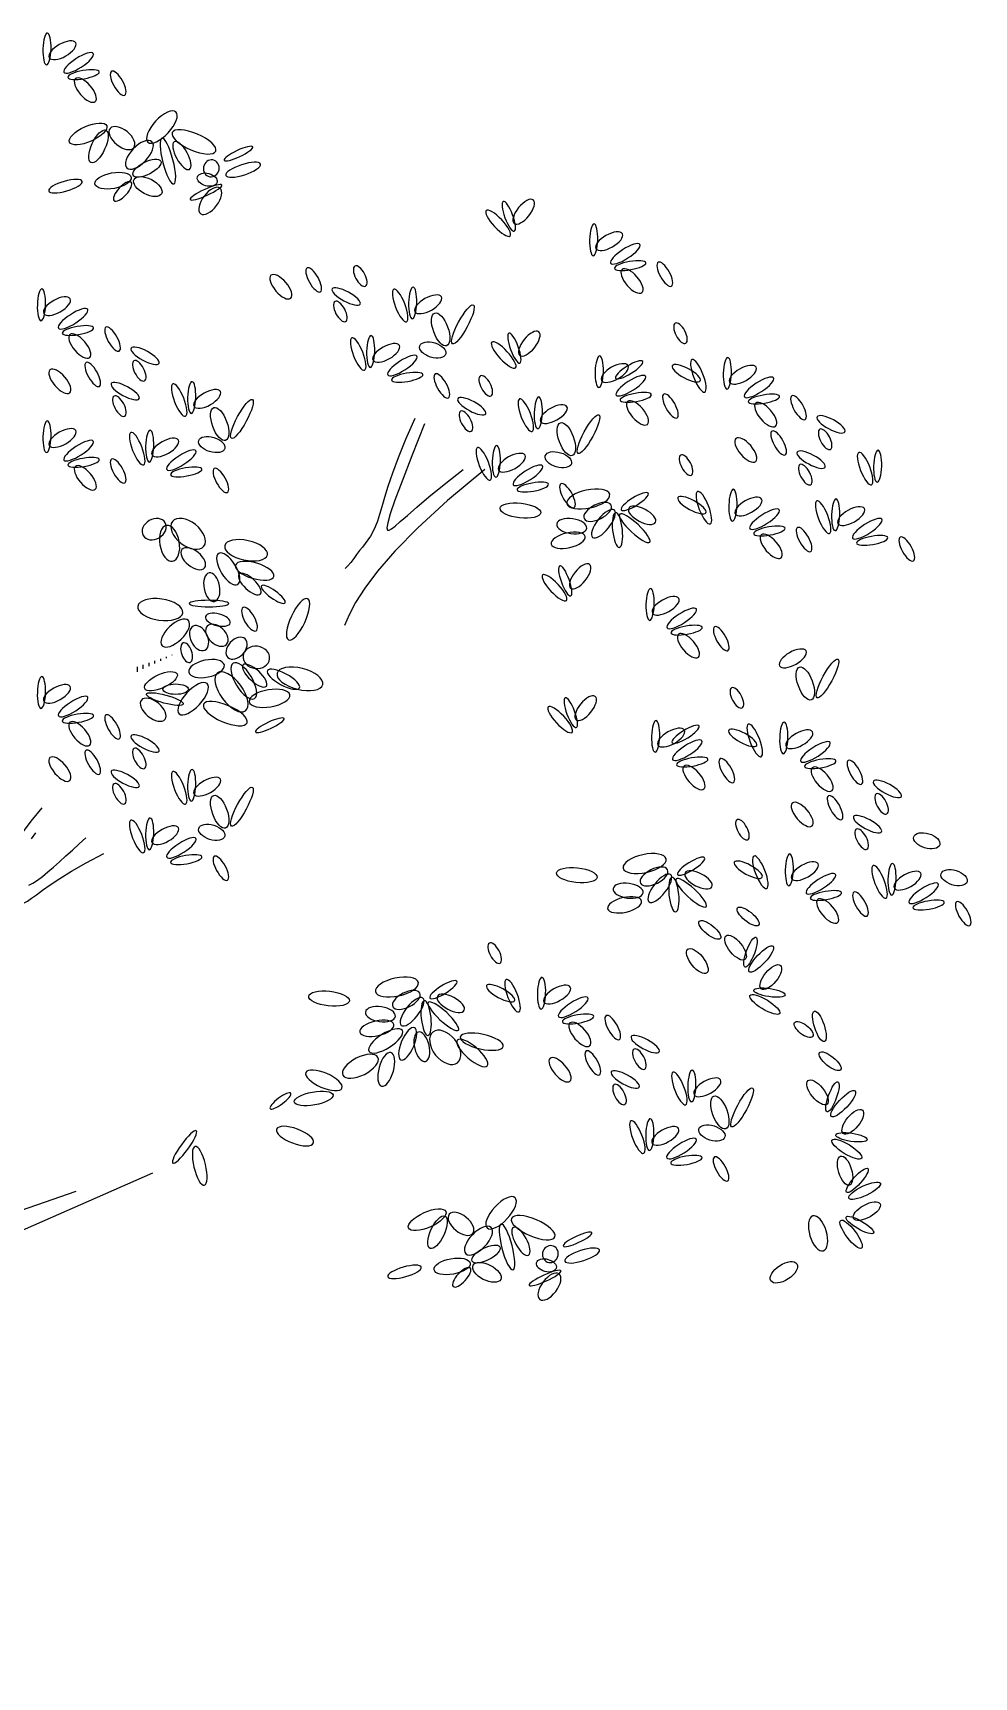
# Model space of a CAD drawing. Header units: millimetres. Extents: x 2056 to 4470, y 1400 to 3101.
# Drawn here: x 2109.468 to 2112.124, y 1410.388 to 1415.026 of the extents above; entities that cross this region are included whole.
import ezdxf

# ---------------------------------------------------------------- set-up
doc = ezdxf.new("R2010")
doc.units = ezdxf.units.MM
doc.layers.add('A-LDSP-TREE', color=74, linetype='Continuous')

# ---------------------------------------------------------------- blocks, each defined once
blk = doc.blocks.new('E4', base_point=(655.182746, 222.149869))
blk.add_circle((656.700527, 222.149869), 1.51778)
blk = doc.blocks.new('TROPI')
for p, q in [((-2.0799, 8.6579), (-2.0799, 8.6604)), ((-2.0564, 8.6469), (-2.0564, 8.6523)), ((-2.033, 8.6359), (-2.033, 8.6441)), ((-2.0096, 8.6249), (-2.0096, 8.636)), ((-1.9861, 8.6139), (-1.9861, 8.6279)), ((-1.9627, 8.6029), (-1.9627, 8.6198)), ((-1.9392, 8.5919), (-1.9392, 8.6118)), ((-0.8238, 6.1966), (-1.6927, 6.4984))]:
    blk.add_line(p, q)
for points in [[(-3.0572, 9.6125), (-3.0199, 9.5275), (-2.9902, 9.4543), (-2.967, 9.3917), (-2.9491, 9.3387), (-2.9353, 9.294), (-2.9244, 9.2564), (-2.9153, 9.2249), (-2.9067, 9.1983), (-2.8978, 9.1755), (-2.8883, 9.1558), (-2.8783, 9.1384), (-2.8678, 9.1228), (-2.857, 9.1083), (-2.8458, 9.0942), (-2.8344, 9.0798), (-2.8227, 9.0646), (-2.8109, 9.0482), (-2.7991, 9.0321), (-2.7877, 9.0182), (-2.7768, 9.0083)], [(-3.0966, 9.5913), (-3.045, 9.4612), (-3.0057, 9.3595), (-2.9773, 9.2831), (-2.9586, 9.2285), (-2.9482, 9.1924), (-2.9448, 9.1715), (-2.947, 9.1625), (-2.9534, 9.1621), (-2.9634, 9.1675), (-2.9779, 9.1789), (-2.9986, 9.1967), (-3.0272, 9.2218), (-3.0651, 9.2547), (-3.1142, 9.2961), (-3.1759, 9.3467), (-3.252, 9.407)], [(-3.3393, 9.407), (-3.1887, 9.2813), (-3.0691, 9.1721), (-2.9763, 9.078), (-2.9064, 8.9975), (-2.8553, 8.9288), (-2.8189, 8.8705), (-2.7931, 8.8209), (-2.7739, 8.7786)], [(-1.391, 8.0838), (-1.3863, 8.0311), (-1.3832, 7.9838), (-1.3815, 7.9423), (-1.3811, 7.9067), (-1.3819, 7.8775), (-1.3839, 7.8549), (-1.387, 7.8393), (-1.391, 7.831), (-1.3962, 7.8303), (-1.4034, 7.8372), (-1.4139, 7.8518), (-1.4288, 7.8743), (-1.4493, 7.9046), (-1.4765, 7.943), (-1.5116, 7.9894), (-1.5557, 8.0439)], [(-1.528, 7.9432), (-1.5112, 7.919)], [(-1.5019, 7.7311), (-1.5181, 7.74), (-1.5363, 7.7522), (-1.5563, 7.7672), (-1.5779, 7.7849), (-1.601, 7.8048), (-1.6253, 7.8264), (-1.6507, 7.8494), (-1.6771, 7.8734), (-1.7041, 7.8979), (-1.7317, 7.9225)], [(-1.2384, 7.4458), (-1.2767, 7.4918), (-1.3134, 7.5337), (-1.3465, 7.569), (-1.3747, 7.5963), (-1.3985, 7.6163), (-1.4187, 7.6305), (-1.4361, 7.6404), (-1.4516, 7.6477), (-1.4662, 7.6536), (-1.4805, 7.6598), (-1.4957, 7.6678), (-1.5125, 7.6787), (-1.5324, 7.6931), (-1.557, 7.711), (-1.5878, 7.7326), (-1.6263, 7.7581), (-1.674, 7.7876), (-1.7325, 7.8212), (-1.8034, 7.8592)], [(-1.9994, 6.5705), (-0.8493, 6.0658), (-0.6101, 5.8475), (-0.4246, 5.6593), (-0.2286, 5.5052), (0.5684, 4.5404)]]:
    blk.add_lwpolyline(points)
at = {"zscale": 0.01988043750000001}
for p, xscale, yscale, rotation in [((-1.5841, 11.0663), 0.04023218053181252, 0.01740261929175001, 150.6767441378817), ((-1.5729, 11.0375), 0.04224378260025002, 0.01087664699756251, 91.61601113788166), ((-1.6432, 11.0073), 0.04626700661756251, 0.01305196446881251, 147.2117459187653), ((-1.835, 11.0114), 0.03620895651450001, 0.0130519644688125, 240.976609999998), ((-1.6893, 10.9818), 0.04023218053181252, 0.01740261929175001, 229.1334349187653), ((-1.6589, 10.9869), 0.04224378260025002, 0.0108766469975625, 170.0727019187653), ((-2.0943, 10.8478), 0.05471577506587501, 0.02262342098362501, 312.760735999998), ((-1.829, 10.7812), 0.04055404481493752, 0.02192730746456251, 219.0434519999981), ((-1.8154, 10.7922), -0.05407204649962506, 0.02070913365675002, 156.1360859999993), ((-2.0798, 10.7643), 0.06276220322006253, 0.02262342098362501, 203.1479289999974), ((-2.0879, 10.7277), 0.0418414621865625, 0.01566236531475, 241.3462139999981), ((-2.038, 10.7417), 0.06276220322006253, 0.01392211133775, 255.4213519999981), ((-1.9978, 10.7277), 0.04827862856643751, 0.02262342098362501, 313.698259999998), ((-1.8121, 10.7739), -0.04731305559750001, 0.01827276616068751, 114.8143589999981), ((-2.289, 10.6529), 0.0418414621865625, 0.008701309645875, 154.8921570000015), ((-1.9218, 10.5923), -0.04119775350075001, 0.01670652565312501, 332.876836999998), ((-2.2955, 10.592), 0.04827862856643751, 0.01392211133775, 162.0260979999981), ((-2.2681, 10.6146), 0.02092074103350001, 0.02262342098362502, 10.60101199999804), ((-2.2604, 10.5642), -0.02703602324981252, 0.01670652565312501, 195.1280949999981), ((-1.9257, 10.5756), -0.04119775350075003, 0.02088314712618751, 27.34733799999807), ((-1.9141, 10.584), -0.04892233725224998, 0.0208831471261875, 169.7831949999981), ((-2.272, 10.5405), 0.04248519075281251, 0.02088314712618751, 307.111289999998), ((-2.2797, 10.553), 0.04634748262856252, 0.008353262826562504, 335.51923), ((-1.9141, 10.5645), 0.03347316974925003, 0.01252988429962501, 312.760735999998), ((-1.7166, 10.5679), 0.04626700661756251, 0.01305196446881251, 344.0639381608799), ((-3.4579, 10.3979), 0.04023218053181252, 0.01740261929175001, 128.8906472191145), ((-3.4583, 10.367), 0.04224378260025002, 0.01087664699756251, 69.8299142191145), ((-3.4411, 10.3479), 0.04626700661756251, 0.01305196446881251, 46.96895821911455), ((-3.7875, 10.2968), 0.04023218053181252, 0.01740261929175001, 150.6767441378817), ((-3.7764, 10.268), 0.04224378260025002, 0.01087664699756251, 91.61601113788166), ((-3.8467, 10.2377), 0.04626700661756251, 0.01305196446881251, 147.2117459187653), ((-4.0385, 10.2419), 0.03620895651450001, 0.0130519644688125, 240.976609999998), ((-3.8928, 10.2123), 0.04023218053181252, 0.01740261929175001, 229.1334349187653), ((-3.8624, 10.2174), 0.04224378260025002, 0.0108766469975625, 170.0727019187653), ((-2.8159, 10.2265), 0.03017413042875001, 0.01305196446881251, 242.1470529999981), ((-2.6231, 10.219), 0.03620895651450001, 0.0130519644688125, 240.976609999998), ((-2.4774, 10.1893), 0.04023218053181252, 0.01740261929175001, 229.1334349187653), ((-3.0469, 10.0137), 0.04224378260025002, 0.01087664699756251, 91.61601113788166), ((-3.0238, 10.0023), 0.04626700661756251, 0.0130519644688125, 68.75505513788173), ((-2.7242, 10.1344), 0.04224378260025002, 0.01305196446881251, 208.399807999998), ((-3.2092, 9.9137), -0.05833665878906251, 0.0130519644688125, 298.3434654556696), ((-3.058, 10.0425), 0.04023218053181252, 0.01740261929175001, 150.6767441378817), ((-2.7357, 10.0841), 0.03017413042875001, 0.01305196446881251, 242.1470529999981), ((-1.5616, 10.0351), 0.04023218053181252, 0.01740261929175001, 150.6767441378817), ((-1.5505, 10.0063), 0.04224378260025002, 0.01087664699756251, 91.61601113788166), ((-4.1068, 9.9962), 0.03017413042875001, 0.01305196446881251, 242.1470529999981), ((-3.1856, 9.9053), -0.04626700661756253, 0.01957795664343752, 250.0359484556697), ((-1.6207, 9.976), 0.04626700661756251, 0.01305196446881251, 147.2117459187653), ((-3.4804, 9.8666), 0.04023218053181252, 0.01740261929175001, 128.8906472191145), ((-3.4807, 9.8358), 0.04224378260025002, 0.01087664699756251, 69.8299142191145), ((-2.8776, 9.8179), 0.04224378260025002, 0.01087664699756251, 91.61601113788166), ((-2.8546, 9.8065), 0.04626700661756251, 0.0130519644688125, 68.75505513788173), ((-1.8125, 9.9802), 0.03620895651450001, 0.0130519644688125, 240.976609999998), ((-1.6669, 9.9505), 0.04023218053181252, 0.01740261929175001, 229.1334349187653), ((-1.6364, 9.9557), 0.04224378260025002, 0.0108766469975625, 170.0727019187653), ((-3.4635, 9.8167), 0.04626700661756251, 0.01305196446881251, 46.96895821911455), ((-3.1821, 9.8723), -0.03620895651450001, 0.01957795664343751, 197.0074304556697), ((-2.9479, 9.7876), 0.04626700661756251, 0.01305196446881251, 147.2117459187653), ((-2.8888, 9.8467), 0.04023218053181252, 0.01740261929175001, 150.6767441378817), ((-1.9136, 9.8956), 0.04224378260025002, 0.01305196446881251, 208.399807999998), ((-4.3263, 9.7588), 0.04023218053181252, 0.01740261929175001, 150.6767441378817), ((-4.3152, 9.73), 0.04224378260025002, 0.01087664699756251, 91.61601113788166), ((-4.2256, 9.7187), 0.04626700661756251, 0.0130519644688125, 68.75505513788173), ((-4.0952, 9.8249), 0.04224378260025002, 0.01305196446881251, 208.399807999998), ((-3.8667, 9.7749), 0.04224378260025002, 0.01087664699756251, 148.2866049999981), ((-3.81, 9.7656), 0.04023218053181252, 0.01740261929175001, 150.6767441378817), ((-3.7989, 9.7368), 0.04224378260025002, 0.01087664699756251, 91.61601113788166), ((-1.9252, 9.8453), 0.03017413042875001, 0.01305196446881251, 242.1470529999981), ((-1.7324, 9.8378), 0.03620895651450001, 0.0130519644688125, 240.976609999998), ((-1.5867, 9.8081), 0.04023218053181252, 0.01740261929175001, 229.1334349187653), ((-4.3855, 9.6997), 0.04626700661756251, 0.01305196446881251, 147.2117459187653), ((-3.8691, 9.7065), 0.04626700661756251, 0.01305196446881251, 147.2117459187653), ((-3.3221, 9.7842), 0.03017413042875001, 0.01305196446881251, 242.1470529999981), ((-3.1397, 9.7917), 0.03620895651450001, 0.0130519644688125, 240.976609999998), ((-2.9636, 9.7672), 0.04224378260025002, 0.0108766469975625, 170.0727019187653), ((-2.1673, 9.6613), 0.04023218053181252, 0.01740261929175001, 150.6767441378817), ((-2.1562, 9.6325), 0.04224378260025002, 0.01087664699756251, 91.61601113788166), ((-2.1331, 9.6212), 0.04626700661756251, 0.0130519644688125, 68.75505513788173), ((-1.8335, 9.7532), 0.04224378260025002, 0.01305196446881251, 208.399807999998), ((-4.5773, 9.7039), 0.03620895651450001, 0.0130519644688125, 240.976609999998), ((-4.4316, 9.6742), 0.04023218053181252, 0.01740261929175001, 229.1334349187653), ((-4.4012, 9.6794), 0.04224378260025002, 0.0108766469975625, 170.0727019187653), ((-4.0609, 9.7107), 0.03620895651450001, 0.0130519644688125, 240.976609999998), ((-3.9152, 9.681), 0.04023218053181252, 0.01740261929175001, 229.1334349187653), ((-3.8848, 9.6862), 0.04224378260025002, 0.0108766469975625, 170.0727019187653), ((-3.5642, 9.6001), 0.04023218053181252, 0.01740261929175001, 150.6767441378817), ((-3.5531, 9.5713), 0.04224378260025002, 0.01087664699756251, 91.61601113788166), ((-3.5301, 9.56), 0.04626700661756251, 0.0130519644688125, 68.75505513788173), ((-3.2304, 9.6921), 0.04224378260025002, 0.01305196446881251, 208.399807999998), ((-2.3185, 9.5325), -0.05833665878906251, 0.0130519644688125, 298.3434654556696), ((-1.845, 9.7029), 0.03017413042875001, 0.01305196446881251, 242.1470529999981), ((-4.6784, 9.6193), 0.04224378260025002, 0.01305196446881251, 208.399807999998), ((-3.7154, 9.4714), -0.05833665878906251, 0.0130519644688125, 298.3434654556696), ((-3.242, 9.6418), 0.03017413042875001, 0.01305196446881251, 242.1470529999981), ((-2.2949, 9.5241), -0.04626700661756253, 0.01957795664343752, 250.0359484556697), ((-4.6899, 9.569), 0.03017413042875001, 0.01305196446881251, 242.1470529999981), ((-4.4971, 9.5615), 0.03620895651450001, 0.0130519644688125, 240.976609999998), ((-4.3514, 9.5318), 0.04023218053181252, 0.01740261929175001, 229.1334349187653), ((-3.6919, 9.463), -0.04626700661756253, 0.01957795664343752, 250.0359484556697), ((-2.2914, 9.4911), -0.03620895651450001, 0.01957795664343751, 197.0074304556697), ((-1.9981, 9.4655), 0.04023218053181252, 0.01740261929175001, 150.6767441378817), ((-1.9869, 9.4367), 0.04224378260025002, 0.01087664699756251, 91.61601113788166), ((-1.9639, 9.4253), 0.04626700661756251, 0.0130519644688125, 68.75505513788173), ((-1.5841, 9.5038), 0.04023218053181252, 0.01740261929175001, 150.6767441378817), ((-1.5729, 9.475), 0.04224378260025002, 0.01087664699756251, 91.61601113788166), ((-4.9209, 9.3562), 0.04224378260025002, 0.01087664699756251, 91.61601113788166), ((-4.8978, 9.3449), 0.04626700661756251, 0.01305196446881251, 68.7550551378818), ((-4.5982, 9.4769), 0.04224378260025002, 0.01305196446881251, 208.399807999998), ((-3.6884, 9.43), -0.03620895651450001, 0.01957795664343751, 197.0074304556697), ((-3.395, 9.4043), 0.04023218053181252, 0.01740261929175001, 150.6767441378817), ((-3.3839, 9.3755), 0.04224378260025002, 0.01087664699756251, 91.61601113788166), ((-3.3608, 9.3642), 0.04626700661756251, 0.0130519644688125, 68.75505513788173), ((-2.0572, 9.4064), 0.04626700661756251, 0.01305196446881251, 147.2117459187653), ((-1.6432, 9.4448), 0.04626700661756251, 0.01305196446881251, 147.2117459187653), ((-4.6098, 9.4266), 0.03017413042875001, 0.01305196446881251, 242.1470529999981), ((-4.1292, 9.465), 0.03017413042875001, 0.01305196446881251, 242.1470529999981), ((-3.4541, 9.3452), 0.04626700661756251, 0.01305196446881251, 147.2117459187653), ((-2.249, 9.4105), 0.03620895651450001, 0.0130519644688125, 240.976609999998), ((-2.0729, 9.386), 0.04224378260025002, 0.0108766469975625, 170.0727019187653), ((-1.835, 9.4489), 0.03620895651450001, 0.0130519644688125, 240.976609999998), ((-1.6893, 9.4193), 0.04023218053181252, 0.01740261929175001, 229.1334349187653), ((-1.6589, 9.4244), 0.04224378260025002, 0.0108766469975625, 170.0727019187653), ((-3.6459, 9.3494), 0.03620895651450001, 0.0130519644688125, 240.976609999998), ((-3.4698, 9.3249), 0.04224378260025002, 0.0108766469975625, 170.0727019187653), ((-4.7517, 9.1604), 0.04224378260025002, 0.01087664699756251, 91.61601113788166), ((-4.7286, 9.1491), 0.04626700661756251, 0.0130519644688125, 68.75505513788173), ((-4.3488, 9.2275), 0.04023218053181252, 0.01740261929175001, 150.6767441378817), ((-4.3377, 9.1988), 0.04224378260025002, 0.01087664699756251, 91.61601113788166), ((-4.248, 9.1874), 0.04626700661756251, 0.0130519644688125, 68.75505513788173), ((-4.1176, 9.2936), 0.04224378260025002, 0.01305196446881251, 208.399807999998), ((-3.8891, 9.2437), 0.04224378260025002, 0.01087664699756251, 148.2866049999981), ((-3.8489, 9.2632), 0.04023218053181252, 0.01957795664343752, 333.4761320000096), ((-3.8428, 9.3067), 0.05833665878906252, 0.02392861146637501, 347.7961789999981), ((-3.401, 9.2503), -0.05431345465218752, 0.01957795664343751, 6.309894999998103), ((-4.8219, 9.1301), 0.04626700661756251, 0.01305196446881251, 147.2117459187653), ((-4.7628, 9.1892), 0.04023218053181252, 0.01740261929175001, 150.6767441378817), ((-4.4079, 9.1685), 0.04626700661756251, 0.01305196446881251, 147.2117459187653), ((-3.9193, 9.2502), 0.04023218053181251, 0.01740261929175, 207.3473379999981), ((-3.8831, 9.2263), 0.05431345465218752, 0.0130519644688125, 222.827540999998), ((-3.867, 9.2328), 0.04626700661756251, 0.01305196446881251, 264.1335219999981), ((-3.8609, 9.2437), 0.04626700661756251, 0.01740261929175, 308.1683149999981), ((-3.7503, 9.1697), 0.04023218053181251, 0.01957795664343751, 8.204645999998085), ((-2.0803, 9.1972), 0.05310647353068751, 0.0313247306295, 218.1837589999981), ((-2.0513, 9.192), 0.03379503403237501, 0.02610394881806251, 330.026235999998), ((-5.0137, 9.1343), 0.03620895651450001, 0.0130519644688125, 240.976609999998), ((-4.8376, 9.1098), 0.04224378260025002, 0.0108766469975625, 170.0727019187653), ((-4.5997, 9.1726), 0.03620895651450001, 0.0130519644688125, 240.976609999998), ((-4.454, 9.143), 0.04023218053181252, 0.01740261929175001, 229.1334349187653), ((-4.4236, 9.1481), 0.04224378260025002, 0.0108766469975625, 170.0727019187653), ((-3.7443, 9.1371), 0.0462670066175625, 0.01957795664343751, 347.246730999998), ((-2.0562, 9.1815), 0.04827862856643751, 0.02610394881806251, 260.163373999998), ((-2.2911, 9.0997), 0.05793433837537502, 0.0261039488180625, 192.2038209999981), ((-2.267, 9.0684), 0.04827862856643751, 0.02088314712618751, 238.346497999998), ((-2.1189, 9.0841), 0.03862289887706252, 0.02088314712618751, 219.0434519999981), ((-3.6853, 8.9287), 0.04023218053181252, 0.01740261929175001, 128.8906472191145), ((-3.6857, 8.8979), 0.04224378260025002, 0.01087664699756251, 69.8299142191145), ((-2.3346, 9.0214), 0.0531064735306875, 0.02088314712618751, 196.4320429999981), ((-3.6684, 8.8788), 0.04626700661756251, 0.01305196446881251, 46.96895821911455), ((-2.4392, 8.9379), 0.03862289887706252, 0.0104415835033125, 215.7887719999981), ((-2.3491, 8.9849), 0.03862289887706251, 0.01566236531475, 222.827540999998), ((-2.2284, 8.9901), 0.03862289887706251, 0.02088314712618751, 259.5216839999981), ((-4.0149, 8.8277), 0.04023218053181252, 0.01740261929175001, 150.6767441378817), ((-4.0038, 8.7989), 0.04224378260025002, 0.01087664699756251, 91.61601113788166), ((-2.6251, 8.8861), 0.06034828073793751, 0.01957795664343752, 294.814358999998), ((-2.1483, 8.8665), 0.0523018327033125, 0.008701309645875002, 179.999999999998), ((-2.1222, 8.8296), 0.06034828073793752, 0.02827926628931251, 8.028634999998038), ((-4.074, 8.7686), 0.04626700661756251, 0.01305196446881251, 147.2117459187653), ((-2.3652, 8.8504), 0.035404315687125, 0.01392211133775, 240.976609999998), ((-2.2139, 8.8139), 0.033795034032375, 0.01566236531475, 194.438522999998), ((-2.1447, 8.7982), 0.04827862856643751, 0.02262342098362501, 316.213825999998), ((-4.2658, 8.7728), 0.03620895651450001, 0.0130519644688125, 240.976609999998), ((-4.1202, 8.7431), 0.04023218053181252, 0.01740261929175001, 229.1334349187653), ((-4.0897, 8.7483), 0.04224378260025002, 0.0108766469975625, 170.0727019187653), ((-2.304, 8.6486), 0.03379503403237501, 0.02262342098362501, 132.7607359999981), ((-2.2204, 8.7756), 0.03540431568712501, 0.02262342098362501, 223.1433109999981), ((-2.164, 8.7756), 0.03540431568712502, 0.02262342098362501, 243.9151459999981), ((-4.5276, 8.6157), 0.04023218053181252, 0.01740261929175001, 150.6767441378817), ((-2.3652, 8.6555), 0.03540431568712501, 0.02958447665250001, 186.3288949999981), ((-2.1238, 8.7077), 0.0273578875329375, 0.01392211133775, 250.5935989999981), ((-4.6787, 8.4869), -0.0583366587890625, 0.0130519644688125, 298.3434654556697), ((-4.6552, 8.4785), -0.04626700661756251, 0.01957795664343751, 250.0359484556697), ((-2.5024, 8.5859), 0.06235988280637502, 0.02827926628931251, 194.0120239999981), ((-2.4634, 8.5964), 0.04827862856643753, 0.01566236531475, 208.399807999998), ((-2.3652, 8.619), 0.04184146218656251, 0.01566236531475, 222.459137999998), ((-2.325, 8.626), 0.05471577506587501, 0.02262342098362501, 238.8413139999981), ((-2.2622, 8.5877), 0.06276220322006253, 0.02958447665250001, 233.8684489999981), ((-2.2896, 8.619), 0.04827862856643751, 0.02262342098362501, 348.4841919999981), ((-2.2204, 8.5442), 0.05471577506587501, 0.02262342098362501, 312.760735999998), ((-1.9685, 8.5239), -0.04731305559750001, 0.01827276616068751, 335.7447179999998), ((-1.5616, 8.4726), 0.04023218053181252, 0.01740261929175001, 150.6767441378817), ((-1.5505, 8.4438), 0.04224378260025002, 0.01087664699756251, 91.61601113788166), ((-4.3341, 8.5271), 0.03017413042875001, 0.01305196446881251, 242.1470529999981), ((-3.7077, 8.3975), 0.04023218053181252, 0.01740261929175001, 128.8906472191145), ((-3.7081, 8.3666), 0.04224378260025002, 0.01087664699756251, 69.8299142191145), ((-2.5535, 8.4989), 0.054715775065875, 0.02262342098362501, 350.140791999998), ((-2.2059, 8.4606), 0.06276220322006253, 0.02262342098362501, 203.1479289999974), ((-2.1447, 8.5215), -0.03379503403237501, 0.01392211133775, 179.999999999998), ((-1.9753, 8.5019), -0.05069255104856252, 0.0109636636725, 15.12809499999808), ((-1.955, 8.4776), 0.04055404481493752, 0.02192730746456251, 219.0434519999981), ((-1.6207, 8.4135), 0.04626700661756251, 0.01305196446881251, 147.2117459187653), ((-3.6909, 8.3476), 0.04626700661756251, 0.01305196446881251, 46.96895821911455), ((-2.4151, 8.3492), 0.0418414621865625, 0.008701309645875, 154.8921570000015), ((-1.8125, 8.4177), 0.03620895651450001, 0.0130519644688125, 240.976609999998), ((-1.6364, 8.3932), 0.04224378260025002, 0.0108766469975625, 170.0727019187653), ((-4.5537, 8.2897), 0.04023218053181252, 0.01740261929175001, 150.6767441378817), ((-4.5426, 8.2609), 0.04224378260025002, 0.01087664699756251, 91.61601113788166), ((-4.453, 8.2495), 0.04626700661756251, 0.0130519644688125, 68.75505513788173), ((-4.3226, 8.3558), 0.04224378260025002, 0.01305196446881251, 208.399807999998), ((-4.094, 8.3058), 0.04224378260025002, 0.01087664699756251, 148.2866049999981), ((-4.0373, 8.2964), 0.04023218053181252, 0.01740261929175001, 150.6767441378817), ((-4.0262, 8.2676), 0.04224378260025002, 0.01087664699756251, 91.61601113788166), ((-1.9136, 8.3331), 0.04224378260025002, 0.01305196446881251, 208.399807999998), ((-1.6669, 8.388), 0.04023218053181252, 0.01740261929175001, 229.1334349187653), ((-4.6128, 8.2306), 0.04626700661756251, 0.01305196446881251, 147.2117459187653), ((-4.0965, 8.2374), 0.04626700661756251, 0.01305196446881251, 147.2117459187653), ((-1.9252, 8.2828), 0.03017413042875001, 0.01305196446881251, 242.1470529999981), ((-1.7324, 8.2753), 0.03620895651450001, 0.0130519644688125, 240.976609999998), ((-4.8046, 8.2347), 0.03620895651450001, 0.0130519644688125, 240.976609999998), ((-4.659, 8.2051), 0.04023218053181252, 0.01740261929175001, 229.1334349187653), ((-4.6285, 8.2102), 0.04224378260025002, 0.0108766469975625, 170.0727019187653), ((-4.2883, 8.2415), 0.03620895651450001, 0.0130519644688125, 240.976609999998), ((-4.1426, 8.2119), 0.04023218053181252, 0.01740261929175001, 229.1334349187653), ((-4.1122, 8.217), 0.04224378260025002, 0.0108766469975625, 170.0727019187653), ((-1.5867, 8.2456), 0.04023218053181252, 0.01740261929175001, 229.1334349187653), ((-4.9057, 8.1502), 0.04224378260025002, 0.01305196446881251, 208.399807999998), ((-2.1673, 8.0988), 0.04023218053181252, 0.01740261929175001, 150.6767441378817), ((-2.1562, 8.07), 0.04224378260025002, 0.01087664699756251, 91.61601113788166), ((-2.1331, 8.0587), 0.04626700661756251, 0.0130519644688125, 68.75505513788173), ((-1.8335, 8.1907), 0.04224378260025002, 0.01305196446881251, 208.399807999998), ((-4.9173, 8.0999), 0.03017413042875001, 0.01305196446881251, 242.1470529999981), ((-4.7245, 8.0923), 0.03620895651450001, 0.0130519644688125, 240.976609999998), ((-2.3185, 7.97), -0.05833665878906251, 0.0130519644688125, 298.3434654556696), ((-2.2949, 7.9616), -0.04626700661756253, 0.01957795664343752, 250.0359484556697), ((-1.845, 8.1404), 0.03017413042875001, 0.01305196446881251, 242.1470529999981), ((-4.8256, 8.0078), 0.04224378260025002, 0.01305196446881251, 208.399807999998), ((-4.5788, 8.0627), 0.04023218053181252, 0.01740261929175001, 229.1334349187653), ((-5.1733, 7.8946), -0.0362089565145, 0.01957795664343751, 197.0074304556697), ((-4.8371, 7.9575), 0.03017413042875001, 0.01305196446881251, 242.1470529999981), ((-4.3566, 7.9958), 0.03017413042875001, 0.01305196446881251, 242.1470529999981), ((-2.2914, 7.9286), -0.03620895651450001, 0.01957795664343751, 197.0074304556697), ((-1.9981, 7.903), 0.04023218053181252, 0.01740261929175001, 150.6767441378817), ((-1.9869, 7.8742), 0.04224378260025002, 0.01087664699756251, 91.61601113788166), ((-1.9639, 7.8628), 0.04626700661756251, 0.0130519644688125, 68.75505513788173), ((-2.0572, 7.8439), 0.04626700661756251, 0.01305196446881251, 147.2117459187653), ((-4.979, 7.6912), 0.04224378260025002, 0.01087664699756251, 91.61601113788166), ((-4.5761, 7.7584), 0.04023218053181252, 0.01740261929175001, 150.6767441378817), ((-4.565, 7.7296), 0.04224378260025002, 0.01087664699756251, 91.61601113788166), ((-4.4754, 7.7183), 0.04626700661756251, 0.0130519644688125, 68.75505513788173), ((-4.345, 7.8245), 0.04224378260025002, 0.01305196446881251, 208.399807999998), ((-4.1165, 7.7745), 0.04224378260025002, 0.01087664699756251, 148.2866049999981), ((-4.0762, 7.7941), 0.04023218053181252, 0.01957795664343752, 333.4761320000096), ((-4.0702, 7.8376), 0.05833665878906252, 0.02392861146637501, 347.7961789999981), ((-2.249, 7.848), 0.03620895651450001, 0.0130519644688125, 240.976609999998), ((-2.0729, 7.8235), 0.04224378260025002, 0.0108766469975625, 170.0727019187653), ((-5.2835, 7.7457), -0.03620895651450001, 0.01957795664343751, 197.0074304556697), ((-5.0493, 7.661), 0.04626700661756251, 0.01305196446881251, 147.2117459187653), ((-4.9902, 7.72), 0.04023218053181252, 0.01740261929175001, 150.6767441378817), ((-4.956, 7.6799), 0.04626700661756251, 0.0130519644688125, 68.75505513788173), ((-4.6353, 7.6993), 0.04626700661756251, 0.01305196446881251, 147.2117459187653), ((-4.1466, 7.7811), 0.04023218053181251, 0.01740261929175, 207.3473379999981), ((-4.1104, 7.7571), 0.05431345465218752, 0.0130519644688125, 222.827540999998), ((-4.0943, 7.7637), 0.04626700661756251, 0.01305196446881251, 264.1335219999981), ((-4.0883, 7.7745), 0.04626700661756251, 0.01740261929175, 308.1683149999981), ((-3.6283, 7.7812), -0.05431345465218752, 0.01957795664343751, 6.309894999998103), ((-4.8271, 7.7035), 0.03620895651450001, 0.0130519644688125, 240.976609999998), ((-4.6814, 7.6739), 0.04023218053181252, 0.01740261929175001, 229.1334349187653), ((-4.651, 7.679), 0.04224378260025002, 0.0108766469975625, 170.0727019187653), ((-3.9777, 7.7006), 0.04023218053181251, 0.01957795664343751, 8.204645999998085), ((-3.9716, 7.6679), 0.0462670066175625, 0.01957795664343751, 347.246730999998), ((-5.2411, 7.6651), 0.03620895651450001, 0.0130519644688125, 240.976609999998), ((-5.065, 7.6406), 0.04224378260025002, 0.0108766469975625, 170.0727019187653), ((-4.4432, 7.5709), -0.03620895651450001, 0.0130519644688125, 219.0757844320036), ((-4.289, 7.5168), -0.03620895651450001, 0.0130519644688125, 219.0757844320036), ((-4.4056, 7.3828), -0.04626700661756251, 0.01305196446881251, 312.8406485132361), ((-4.3884, 7.4018), -0.04224378260025002, 0.01087664699756251, 289.9796925132363), ((-4.3886, 7.4326), -0.04023218053181252, 0.01740261929175, 230.9189595132363), ((-4.2344, 7.3786), -0.04023218053181252, 0.01740261929175, 230.9189595132363), ((-3.358, 7.4984), 0.03017413042875001, 0.01305196446881251, 242.1470529999981), ((-4.4535, 7.3142), -0.04023218053181251, 0.01740261929175, 309.3756502941198), ((-3.5664, 7.2321), 0.04224378260025002, 0.01087664699756251, 91.61601113788166), ((-3.4768, 7.2208), 0.04626700661756251, 0.0130519644688125, 68.75505513788173), ((-3.1179, 7.277), 0.04224378260025002, 0.01087664699756251, 148.2866049999981), ((-3.0716, 7.3401), 0.05833665878906252, 0.02392861146637501, 347.7961789999981), ((-4.4232, 7.3083), -0.04224378260025001, 0.01087664699756251, 8.436383294119757), ((-4.408, 7.2876), -0.04626700661756251, 0.0130519644688125, 31.29733929411971), ((-3.6367, 7.2018), 0.04626700661756251, 0.01305196446881251, 147.2117459187653), ((-3.5776, 7.2609), 0.04023218053181252, 0.01740261929175001, 150.6767441378817), ((-3.3464, 7.327), 0.04224378260025002, 0.01305196446881251, 208.399807999998), ((-3.1481, 7.2836), 0.04023218053181251, 0.01740261929175, 207.3473379999981), ((-3.0897, 7.277), 0.04626700661756251, 0.01740261929175, 308.1683149999981), ((-3.0776, 7.2966), 0.04023218053181252, 0.01957795664343752, 333.4761320000096), ((-2.6297, 7.2837), -0.05431345465218752, 0.01957795664343751, 6.309894999998103), ((-4.7081, 7.1019), -0.04224378260025002, 0.01305196446881251, 251.6525864320035), ((-3.1118, 7.2596), 0.05431345465218752, 0.0130519644688125, 222.827540999998), ((-3.0958, 7.2662), 0.04626700661756251, 0.01305196446881251, 264.1335219999981), ((-2.9791, 7.2031), 0.04023218053181251, 0.01957795664343751, 8.204645999998085), ((-4.6606, 7.1221), -0.03017413042875001, 0.01305196446881251, 217.9053414320034), ((-3.8285, 7.206), 0.03620895651450001, 0.0130519644688125, 240.976609999998), ((-3.6828, 7.1764), 0.04023218053181252, 0.01740261929175001, 229.1334349187653), ((-3.6524, 7.1815), 0.04224378260025002, 0.0108766469975625, 170.0727019187653), ((-3.13, 7.14), 0.0523018327033125, 0.03262992111225001, 231.1965409999981), ((-3.0555, 7.1574), 0.04626700661756251, 0.01740261929175, 292.593763999998), ((-3.0072, 7.1465), 0.05230183270331251, 0.01957795664343751, 327.875192999998), ((-2.973, 7.1704), 0.0462670066175625, 0.01957795664343751, 347.246730999998), ((-3.9296, 7.1214), 0.04224378260025002, 0.01305196446881251, 208.399807999998), ((-3.2406, 7.1204), 0.05833665878906251, 0.01957795664343751, 192.6113949999981), ((-3.2285, 7.1074), 0.05230183270331251, 0.01740261929175, 220.618106999998), ((-3.0716, 7.14), 0.04023218053181252, 0.01957795664343751, 256.4373239999981), ((-4.7737, 6.9876), -0.03620895651450001, 0.0130519644688125, 219.0757844320036), ((-3.9411, 7.0711), 0.03017413042875001, 0.01305196446881251, 242.1470529999981), ((-3.7483, 7.0636), 0.03620895651450001, 0.0130519644688125, 240.976609999998), ((-3.6027, 7.034), 0.04023218053181252, 0.01740261929175001, 229.1334349187653), ((-2.961, 7.0573), 0.04626700661756251, 0.01957795664343751, 285.505153999998), ((-2.9087, 7.0378), 0.0523018327033125, 0.02392861146637501, 333.028995999998), ((-4.7191, 6.8494), -0.04023218053181252, 0.01740261929175, 230.9189595132363), ((-4.1832, 6.8871), 0.04023218053181252, 0.01740261929175001, 150.6767441378817), ((-4.1721, 6.8583), 0.04224378260025002, 0.01087664699756251, 91.61601113788166), ((-4.1491, 6.847), 0.04626700661756251, 0.0130519644688125, 68.75505513788173), ((-3.8494, 6.979), 0.04224378260025002, 0.01305196446881251, 208.399807999998), ((-2.7638, 6.9138), 0.0523018327033125, 0.01957795664343751, 23.39113399999732), ((-4.7361, 6.7995), -0.04626700661756251, 0.01305196446881251, 312.8406485132361), ((-4.7188, 6.8185), -0.04224378260025002, 0.01087664699756251, 289.9796925132363), ((-4.3344, 6.7584), -0.05833665878906251, 0.0130519644688125, 298.3434654556696), ((-4.3109, 6.75), -0.04626700661756253, 0.01957795664343752, 250.0359484556697), ((-3.861, 6.9287), 0.03017413042875001, 0.01305196446881251, 242.1470529999981), ((-2.7277, 6.8863), -0.05230183270331248, 0.01740261929175, 169.7831949999981), ((-2.4742, 6.8311), 0.03419735444606251, 0.008701309645875002, 143.1795369999981), ((-4.784, 6.731), -0.04023218053181251, 0.01740261929175, 309.3756502941198), ((-4.3074, 6.717), -0.03620895651450001, 0.01957795664343751, 197.0074304556697), ((-4.014, 6.6913), 0.04023218053181252, 0.01740261929175001, 150.6767441378817), ((-4.0029, 6.6625), 0.04224378260025002, 0.01087664699756251, 91.61601113788166), ((-3.9798, 6.6512), 0.04626700661756251, 0.0130519644688125, 68.75505513788173), ((-2.5003, 6.7484), 0.05230183270331252, 0.01957795664343752, 200.522199999998), ((-4.7537, 6.7251), -0.04224378260025001, 0.01087664699756251, 8.436383294119757), ((-4.7385, 6.7043), -0.04626700661756251, 0.0130519644688125, 31.29733929411971), ((-4.0731, 6.6322), 0.04626700661756251, 0.01305196446881251, 147.2117459187653), ((-2.1765, 6.7419), 0.05310647353068752, 0.0104415835033125, 306.001400999998), ((-4.8096, 6.5228), -0.04023218053181252, 0.01740261929175, 252.7050564320034), ((-4.2649, 6.6364), 0.03620895651450001, 0.0130519644688125, 240.976609999998), ((-4.0888, 6.6119), 0.04224378260025002, 0.0108766469975625, 170.0727019187653), ((-2.1716, 6.6792), 0.05310647353068752, 0.01566236531475, 256.6240659999981), ((-4.7979, 6.4943), -0.04224378260025002, 0.01087664699756251, 311.7657894320034), ((-4.8069, 6.4702), -0.04626700661756251, 0.0130519644688125, 334.6267454320078), ((-3.4612, 6.4724), 0.05471577506587501, 0.02262342098362501, 312.760735999998), ((-4.8259, 6.3888), -0.04023218053181252, 0.01740261929175001, 331.1617472128871), ((-3.1958, 6.4058), 0.04055404481493752, 0.02192730746456251, 219.0434519999981), ((-3.1823, 6.4168), -0.05407204649962506, 0.02070913365675002, 156.1360859999993), ((-4.7956, 6.3945), -0.04224378260025002, 0.01087664699756251, 30.22248021288705), ((-4.7738, 6.3809), -0.04626700661756251, 0.0130519644688125, 53.0834362128871), ((-4.6616, 6.3987), 0.04827862856643752, 0.02262342098362501, 253.2560488089611), ((-3.4467, 6.3889), 0.06276220322006253, 0.02262342098362501, 203.1479289999974), ((-3.4547, 6.3523), 0.0418414621865625, 0.01566236531475, 241.3462139999981), ((-3.4049, 6.3662), 0.06276220322006253, 0.01392211133775, 255.4213519999981), ((-3.3646, 6.3523), 0.04827862856643751, 0.02262342098362501, 313.698259999998), ((-3.1789, 6.3985), -0.04731305559750001, 0.01827276616068751, 114.8143589999981), ((-3.6559, 6.2775), 0.0418414621865625, 0.008701309645875, 154.8921570000015), ((-3.2887, 6.2169), -0.04119775350075001, 0.01670652565312501, 332.876836999998), ((-4.4926, 6.1375), -0.04119775350075002, 0.02088314712618751, 326.9051268089611), ((-3.6623, 6.2166), 0.04827862856643751, 0.01392211133775, 162.0260979999981), ((-3.635, 6.2392), 0.02092074103350001, 0.02262342098362502, 10.60101199999804), ((-3.6273, 6.1887), -0.02703602324981252, 0.01670652565312501, 195.1280949999981), ((-3.2925, 6.2002), -0.04119775350075003, 0.02088314712618751, 27.34733799999807), ((-3.2809, 6.2086), -0.04892233725224998, 0.0208831471261875, 169.7831949999981), ((-3.6388, 6.1651), 0.04248519075281251, 0.02088314712618751, 307.111289999998), ((-3.6466, 6.1776), 0.04634748262856252, 0.008353262826562504, 335.51923), ((-3.2809, 6.1891), 0.03347316974925003, 0.01252988429962501, 312.760735999998), ((-3.0834, 6.1925), 0.04626700661756251, 0.01305196446881251, 344.0639381608799)]:
    blk.add_blockref('E4', p, dxfattribs=dict(at, xscale=xscale, yscale=yscale, rotation=rotation))
blk = doc.blocks.new('fachada lateral 2')
at = {"layer": 'A-LDSP-TREE', "ltscale": 35, "xscale": -0.6999999999534339, "yscale": 0.7000000001862645, "zscale": 0.7, "rotation": 270}
blk.add_blockref('TROPI', (-0.1215, 5.2859), dxfattribs=at)

msp = doc.modelspace()

# ---------------------------------------------------------------- block references
at = {"rotation": 90}
msp.add_blockref('fachada lateral 2', (2113.6916, 1407.3313), dxfattribs=at)

doc.saveas('drawing.dxf')
